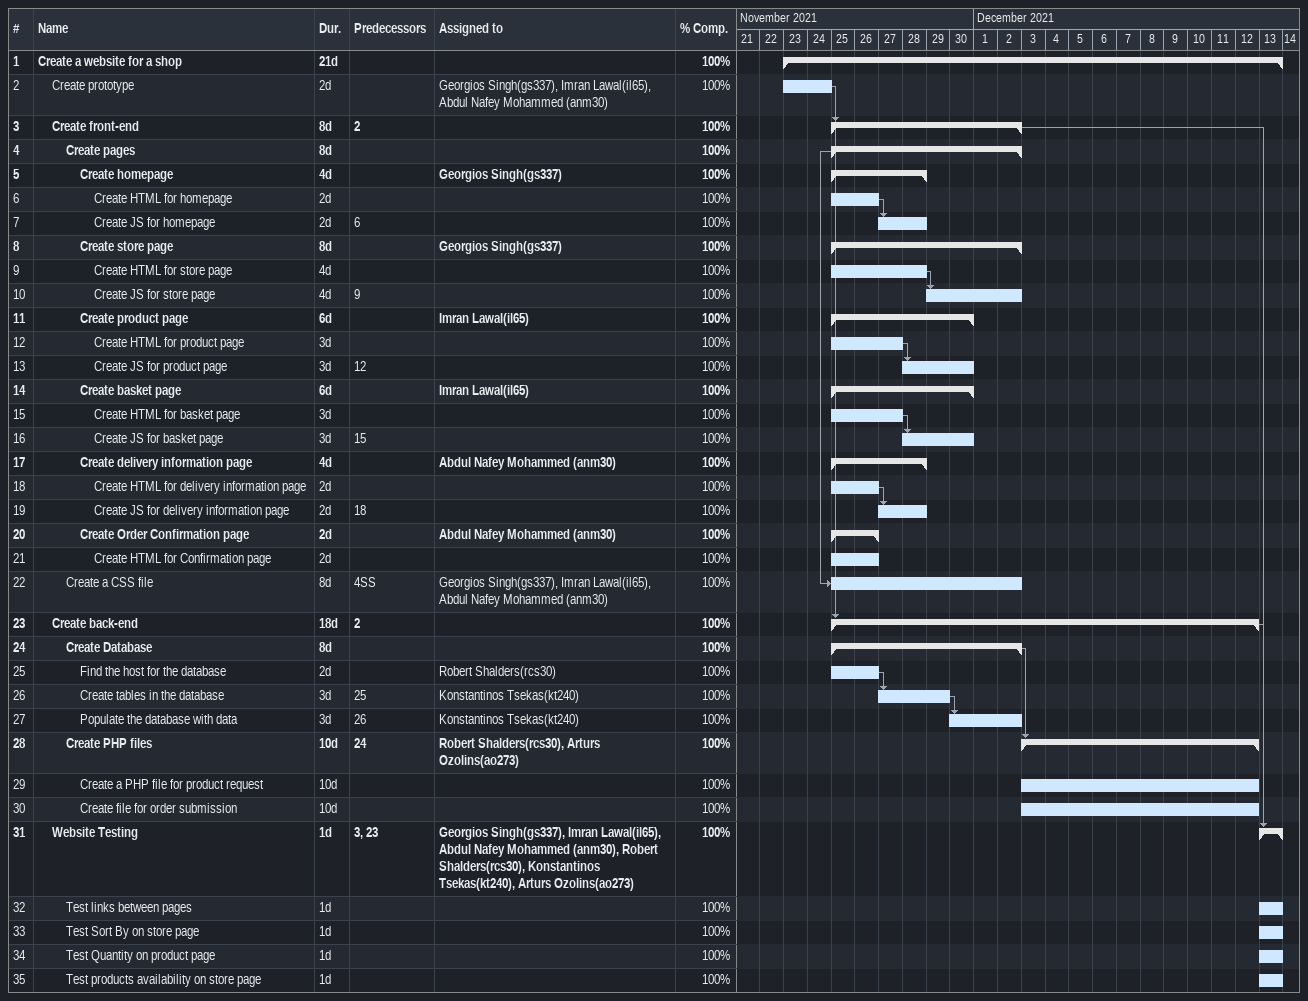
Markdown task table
| ID | Level | Task | Duration | Start | Finish | Predecessors | Resources | % complete |
|---|---|---|---|---|---|---|---|---|
| 1 | 1 | **Create a website for a shop** | 21d | 2021-11-23 | 2021-12-13 |  |  | 100 |
| 2 | 2 | Create prototype | 2d | 2021-11-23 | 2021-11-24 |  | Georgios Singh(gs337), Imran Lawal(il65), Abdul Nafey Mohammed (anm30) | 100 |
| 3 | 2 | **Create front-end** | 8d | 2021-11-25 | 2021-12-02 | 2 |  | 100 |
| 4 | 3 | **Create pages** | 8d | 2021-11-25 | 2021-12-02 |  |  | 100 |
| 5 | 4 | **Create homepage** | 4d | 2021-11-25 | 2021-11-28 |  | Georgios Singh(gs337) | 100 |
| 6 | 5 | Create HTML for homepage | 2d | 2021-11-25 | 2021-11-26 |  |  | 100 |
| 7 | 5 | Create JS for homepage | 2d | 2021-11-27 | 2021-11-28 | 6 |  | 100 |
| 8 | 4 | **Create store page** | 8d | 2021-11-25 | 2021-12-02 |  | Georgios Singh(gs337) | 100 |
| 9 | 5 | Create HTML for store page | 4d | 2021-11-25 | 2021-11-28 |  |  | 100 |
| 10 | 5 | Create JS for store page | 4d | 2021-11-29 | 2021-12-02 | 9 |  | 100 |
| 11 | 4 | **Create product page** | 6d | 2021-11-25 | 2021-11-30 |  | Imran Lawal(il65) | 100 |
| 12 | 5 | Create HTML for product page | 3d | 2021-11-25 | 2021-11-27 |  |  | 100 |
| 13 | 5 | Create JS for product page | 3d | 2021-11-28 | 2021-11-30 | 12 |  | 100 |
| 14 | 4 | **Create basket page** | 6d | 2021-11-25 | 2021-11-30 |  | Imran Lawal(il65) | 100 |
| 15 | 5 | Create HTML for basket page | 3d | 2021-11-25 | 2021-11-27 |  |  | 100 |
| 16 | 5 | Create JS for basket page | 3d | 2021-11-28 | 2021-11-30 | 15 |  | 100 |
| 17 | 4 | **Create delivery information page** | 4d | 2021-11-25 | 2021-11-28 |  | Abdul Nafey Mohammed (anm30) | 100 |
| 18 | 5 | Create HTML for delivery information page | 2d | 2021-11-25 | 2021-11-26 |  |  | 100 |
| 19 | 5 | Create JS for delivery information page | 2d | 2021-11-27 | 2021-11-28 | 18 |  | 100 |
| 20 | 4 | **Create Order Confirmation page** | 2d | 2021-11-25 | 2021-11-26 |  | Abdul Nafey Mohammed (anm30) | 100 |
| 21 | 5 | Create HTML for Confirmation page | 2d | 2021-11-25 | 2021-11-26 |  |  | 100 |
| 22 | 3 | Create a CSS file | 8d | 2021-11-25 | 2021-12-02 | 4SS | Georgios Singh(gs337), Imran Lawal(il65), Abdul Nafey Mohammed (anm30) | 100 |
| 23 | 2 | **Create back-end** | 18d | 2021-11-25 | 2021-12-12 | 2 |  | 100 |
| 24 | 3 | **Create Database** | 8d | 2021-11-25 | 2021-12-02 |  |  | 100 |
| 25 | 4 | Find the host for the database | 2d | 2021-11-25 | 2021-11-26 |  | Robert Shalders(rcs30) | 100 |
| 26 | 4 | Create tables in the database | 3d | 2021-11-27 | 2021-11-29 | 25 | Konstantinos Tsekas(kt240) | 100 |
| 27 | 4 | Populate the database with data | 3d | 2021-11-30 | 2021-12-02 | 26 | Konstantinos Tsekas(kt240) | 100 |
| 28 | 3 | **Create PHP files** | 10d | 2021-12-03 | 2021-12-12 | 24 | Robert Shalders(rcs30), Arturs Ozolins(ao273) | 100 |
| 29 | 4 | Create a PHP file for product request | 10d | 2021-12-03 | 2021-12-12 |  |  | 100 |
| 30 | 4 | Create file for order submission | 10d | 2021-12-03 | 2021-12-12 |  |  | 100 |
| 31 | 2 | **Website Testing** | 1d | 2021-12-13 | 2021-12-13 | 3, 23 | Georgios Singh(gs337), Imran Lawal(il65), Abdul Nafey Mohammed (anm30), Robert Shalders(rcs30), Konstantinos Tsekas(kt240), Arturs Ozolins(ao273) | 100 |
| 32 | 3 | Test links between pages | 1d | 2021-12-13 | 2021-12-13 |  |  | 100 |
| 33 | 3 | Test Sort By on store page | 1d | 2021-12-13 | 2021-12-13 |  |  | 100 |
| 34 | 3 | Test Quantity on product page | 1d | 2021-12-13 | 2021-12-13 |  |  | 100 |
| 35 | 3 | Test products availability on store page | 1d | 2021-12-13 | 2021-12-13 |  |  | 100 |
